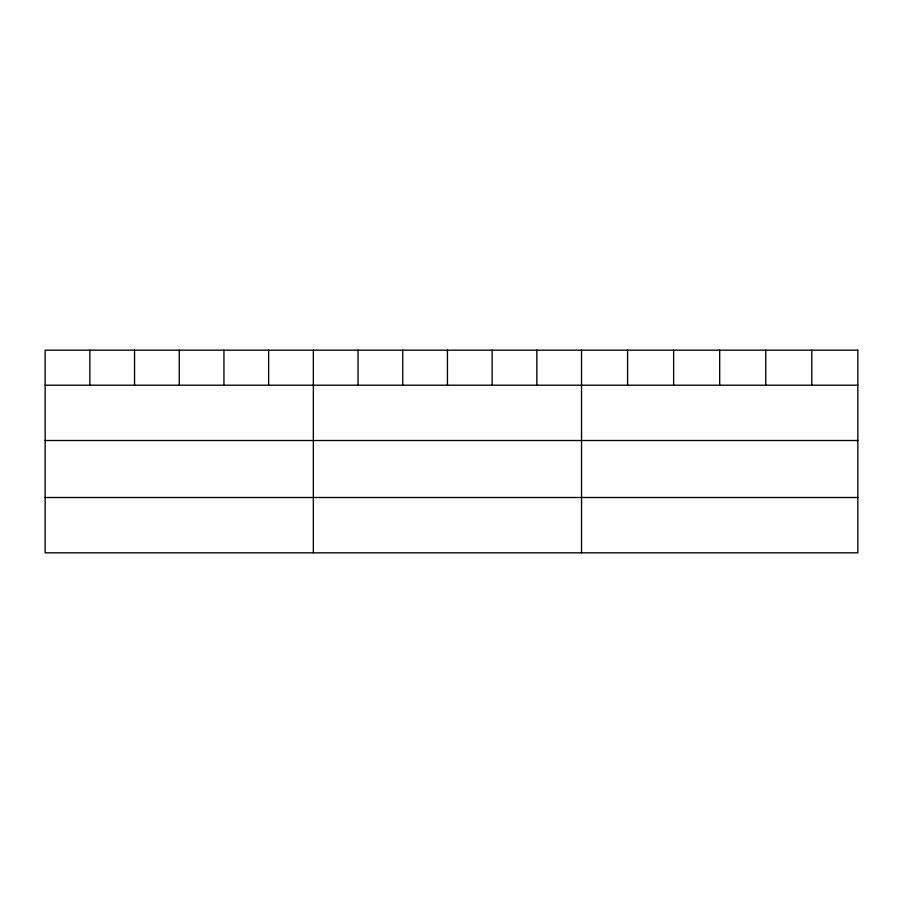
<?xml version="1.0" encoding="UTF-8"?>
<svg xmlns="http://www.w3.org/2000/svg" width="903" height="903" viewBox="0 0 903 903"><rect width="100%" height="100%" fill="white"/><g stroke="black" fill="none" stroke-linecap="round" stroke-linejoin="round"><path stroke-width="1.35" d="M45.15 385.197L857.85 385.197M45.15 440.517L857.85 440.517M45.15 497.508L857.85 497.508M811.797 350.172L811.797 385.197M765.744 350.172L765.744 385.197M719.691 350.172L719.691 385.197M673.638 350.172L673.638 385.197M627.585 350.172L627.585 385.197M581.532 350.172L581.532 552.828M536.833 350.172L536.833 385.197M492.135 350.172L492.135 385.197M447.436 350.172L447.436 385.197M402.738 350.172L402.738 385.197M358.039 350.172L358.039 385.197M313.341 350.172L313.341 552.828M268.642 350.172L268.642 385.197M223.944 350.172L223.944 385.197M179.245 350.172L179.245 385.197M134.547 350.172L134.547 385.197M89.848 350.172L89.848 385.197M857.85 350.172L45.15 350.172L45.15 552.828L857.85 552.828L857.85 350.172"/></g></svg>
